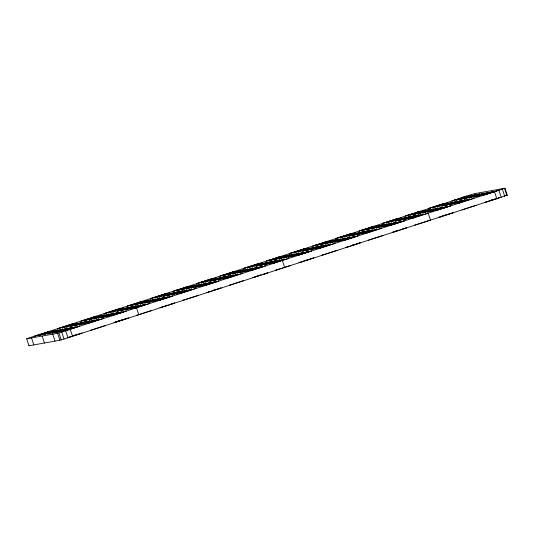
<?xml version="1.0" encoding="UTF-8"?>
<svg xmlns="http://www.w3.org/2000/svg" width="534" height="534" viewBox="0 0 534 534"><rect width="100%" height="100%" fill="white"/><g stroke="black" fill="none" stroke-linecap="round" stroke-linejoin="round"><path stroke-width="0.8" d="M461.463 197.68L474.139 193.735L505.044 188.222L507.3 195.21L64.02 339.03L59.861 340.265L28.956 345.778L26.7 338.79L29.33 337.822L466.916 196.172L451.871 200.951L455.128 199.843M28.956 345.778L29.45 345.558M26.7 338.79L57.605 333.283L61.764 332.041L505.044 188.222M44.182 334.384L58.259 329.919L57.592 330.039M57.298 330.226L43.214 334.698L43.888 334.578M90.546 319.352L104.624 314.886L103.956 315.007M103.663 315.193L89.585 319.666L90.253 319.546M136.911 304.32L150.995 299.854L150.321 299.974M150.034 300.161L135.95 304.634L136.617 304.513M183.275 289.288L197.36 284.822L196.692 284.942M65.789 330.533L79.873 326.067L79.206 326.181M196.399 285.129L182.314 289.602L182.988 289.481M78.912 326.374L64.828 330.846L65.502 330.726M229.647 274.256L243.724 269.79L243.057 269.91M112.16 315.501L126.238 311.035L125.57 311.148M242.763 270.097L228.686 274.569L229.353 274.449M125.276 311.342L111.199 315.814L111.866 315.694M276.011 259.224L290.096 254.758L289.421 254.878M158.525 300.468L172.609 296.003L171.935 296.123M289.134 255.072L275.05 259.537L275.718 259.417M171.648 296.31L157.563 300.782L158.231 300.662M322.376 244.192L336.46 239.726L335.793 239.846M204.889 285.436L218.973 280.971L218.306 281.091M335.499 240.04L321.415 244.505L322.089 244.385M218.012 281.278L203.928 285.75L204.602 285.63M368.747 229.159L382.825 224.694L382.157 224.814M251.26 270.404L265.338 265.939L264.67 266.059M381.863 225.008L367.779 229.473L368.453 229.353M264.377 266.246L250.292 270.718L250.967 270.598M415.112 214.127L429.196 209.662L428.522 209.782M297.625 255.372L311.709 250.907L311.035 251.027M428.228 209.975L414.15 214.441L414.818 214.321M310.741 251.214L296.664 255.686L297.331 255.566M461.476 199.095L475.56 194.63L474.886 194.75M343.989 240.34L358.074 235.874L357.4 235.995M474.599 194.943L460.515 199.409L461.182 199.289M357.113 236.188L343.028 240.654L343.696 240.534M390.354 225.308L404.438 220.842L403.771 220.963M68.045 337.515L69.053 337.174M403.477 221.156L389.393 225.622L390.067 225.502M81.168 333.363L74.713 335.506M436.725 210.276L450.803 205.81L450.135 205.93M114.416 322.489L114.863 322.329M449.842 206.124L435.764 210.59L436.432 210.469M483.09 195.244L497.174 190.778L496.5 190.898M160.781 307.457L161.235 307.297M496.213 191.092L482.129 195.557L482.796 195.437M173.45 303.459L173.904 303.299M220.268 288.267L209.862 291.671M266.633 273.234L264.337 274.029M299.881 262.361L300.882 262.014M312.997 258.202L305.314 260.746M346.246 247.329L347.254 246.982M359.369 243.17L348.201 246.815M392.617 232.297L394.913 231.502M438.981 217.265L439.429 217.104M452.098 213.106L440.25 216.964M485.346 202.232L485.8 202.072M498.015 198.234L498.469 198.074M127.085 318.484L113.936 322.643M253.964 277.233L256.373 276.418M405.279 228.298L401.641 229.513M115.417 322.142L116.799 321.675M161.789 307.11L162.436 306.89M172.896 303.646L171.514 304.106M208.153 292.078L208.801 291.858M439.983 216.917L441.364 216.457M486.354 201.885L487.001 201.665M497.461 198.421L496.079 198.888M69.7 336.954L70.348 336.727M347.901 246.761L349.102 246.354M74.6 335.225L76.829 334.504M115.771 321.875L122.453 319.712M165.106 305.882L167.336 305.161M212.959 290.369L215.182 289.648M255.612 276.539L260.806 274.856M303.466 261.026L307.177 259.824M351.319 245.513L355.023 244.312M393.972 231.683L397.683 230.481M441.825 216.17L445.53 214.968M489.671 200.657L493.383 199.456M73.378 335.739L73.939 335.559M117.273 321.508L119.743 320.707M120.304 320.527L120.864 320.347M122.099 319.946L123.334 319.546M163.077 306.663L163.638 306.476M166.668 305.495L167.235 305.314M209.441 291.631L210.009 291.444M213.039 290.463L213.6 290.282M216.07 289.481L216.724 289.281M258.843 275.617L259.965 275.25M262.434 274.449L263.088 274.249M302.738 261.386L302.264 261.547M305.208 260.585L305.768 260.398M308.806 259.417L309.366 259.237M351.579 245.553L352.14 245.366M352.7 245.186L353.935 244.786M395.474 231.322L396.709 230.922M397.943 230.521L398.504 230.334M444.869 215.302L445.429 215.122M446.664 214.721L447.899 214.321M487.642 201.438L488.203 201.258M489.438 200.857L490.673 200.457M491.24 200.27L493.036 199.689M494.27 199.289L494.918 199.095M67.237 337.782L67.471 337.762M67.564 337.675L69.313 337.214M80.981 333.323L82.129 333.049L81.462 333.169M90.947 330.192L105.325 325.533L104.631 325.653M127.346 318.291L128.494 318.017L127.826 318.137M136.624 315.287L151.689 310.501L151.002 310.621M173.23 303.419L174.711 303.038M198.054 295.469L182.988 300.255L183.683 300.128M207.666 292.352L206.338 292.685L206.858 292.612M243.731 280.564L229.36 285.223L230.047 285.096M253.703 277.426L252.555 277.7L253.223 277.58M254.037 277.32L261.306 275.01M266.773 273.094L265.365 273.535M267.113 273.081L267.594 272.921L267.26 272.981M312.811 258.169L311.736 258.503M313.151 258.156L313.965 257.889L313.291 258.009M345.765 247.482L345.284 247.636L345.959 247.522M346.439 247.362L347.514 247.022M358.848 243.244L355.818 244.185M359.175 243.137L360.33 242.857L359.656 242.977M392.13 232.45L398.044 230.681M405.546 228.105L406.694 227.824L406.027 227.945M414.825 225.094L429.89 220.308L429.196 220.435M438.688 217.458L439.649 217.144M451.43 213.226L453.059 212.799L452.391 212.912M461.883 209.935L476.255 205.276L475.567 205.403M497.948 198.147L499.277 197.814M73.478 335.906L70.001 337.001M168.01 305.254L159.966 307.717L160.487 307.644M168.57 305.074L171.608 304.093M262.541 274.609L263.776 274.209M303.519 261.326L304.08 261.146M399.285 230.281L400.407 229.914M496.173 198.868L484.538 202.493L485.052 202.426M449.388 213.86L448.467 214.141M402.189 229.153L403.016 228.892M303.425 261.34L298.92 262.668L299.587 262.554M171.187 304.053L170.266 304.333M124.816 319.085L123.895 319.365M77.624 334.377L78.451 334.117M310.287 258.957L311.048 258.716M263.916 273.989L264.684 273.748M217.552 289.021L221.23 287.953L220.842 288.026M496.513 198.588L497.201 198.381M450.149 213.62L450.836 213.413M403.784 228.652L405.066 228.258M209.101 291.904L207.819 292.305M171.948 303.813L172.636 303.599M125.583 318.845L126.865 318.451M79.219 333.877L80.5 333.483M451.697 202.266L452.385 202.146L437.319 206.925L438.014 206.805M473.311 198.414L473.998 198.294L458.933 203.074L459.627 202.953M504.083 195.784L507.3 195.21M415.946 212.545L420.545 211.204L405.506 215.983L408.764 214.875M405.326 217.298L406.02 217.178L390.955 221.957L391.649 221.837M426.94 213.446L427.634 213.326L412.568 218.106L413.263 217.985M369.581 227.577L374.18 226.236L359.135 231.015L362.392 229.907M358.961 232.33L359.656 232.21L344.59 236.989L345.278 236.869M380.575 228.479L381.269 228.358L366.204 233.138L366.891 233.018M323.217 242.61L327.816 241.268L312.77 246.047L316.028 244.939M312.597 247.362L313.284 247.242L298.219 252.021L298.913 251.901M334.211 243.511L334.898 243.384L319.833 248.17L320.527 248.05M382.831 235.467L383.525 235.34L368.46 240.126M276.852 257.642L281.445 256.3L266.406 261.079L269.663 259.971M266.226 262.394L266.92 262.274L251.854 267.053L252.549 266.933M287.839 258.543L288.534 258.416L273.468 263.202L274.162 263.082M336.467 250.499L337.154 250.373L322.089 255.159L322.783 255.032M230.481 272.674L235.08 271.332L220.035 276.111L223.299 275.003M219.861 277.426L220.555 277.3L205.49 282.086L206.177 281.965M241.475 273.575L242.169 273.448L227.104 278.234L227.791 278.114M290.096 265.531L290.79 265.405L275.724 270.191L276.418 270.064M184.117 287.706L188.716 286.364L173.67 291.143L176.928 290.035M173.497 292.458L174.184 292.332L159.125 297.118L159.813 296.997M195.11 288.607L195.798 288.48L180.732 293.266L181.427 293.139M137.752 302.738L142.351 301.396L127.306 306.176L130.563 305.068M127.132 307.491L127.82 307.364L112.754 312.15L113.448 312.023M148.739 303.639L149.433 303.512L134.368 308.298L135.062 308.171M91.381 317.77L95.98 316.422L80.941 321.201L84.198 320.1M174.191 303.105L174.525 303.045M80.761 322.523L81.455 322.396L66.39 327.182L67.084 327.055M102.374 318.671L103.069 318.544L88.003 323.33L88.691 323.203M45.016 332.802L49.615 331.454L34.57 336.233L37.827 335.132M504.55 188.442L506.813 195.431M502.414 189.19L504.67 196.178M498.956 190.344L501.212 197.326M494.531 191.793L496.787 198.775M428.241 213.28L430.497 220.268M282.406 260.559L284.662 267.547M136.57 307.838L138.827 314.826M70.281 329.331L72.537 336.32M65.682 330.806L67.938 337.795M61.764 332.041L64.02 339.03M58.94 332.909L61.196 339.898M57.605 333.283L59.861 340.265M52.779 334.144L55.035 341.126M42.153 336.033L44.409 343.022M31.526 337.929L33.789 344.917M40.31 334.998L38.895 335.465L53.941 330.686L40.31 334.998M86.675 319.966L85.26 320.433L100.305 315.654L86.675 319.966M48.954 333.456L47.539 333.924L62.585 329.144L48.954 333.456M53.273 332.689L51.865 333.156L66.904 328.377L53.273 332.689M133.039 304.934L131.624 305.401L146.67 300.622L133.039 304.934M95.319 318.424L93.904 318.891L108.949 314.112L95.319 318.424M57.599 331.914L56.183 332.382L71.229 327.602L57.599 331.914M99.644 317.657L98.229 318.124L113.275 313.345L99.644 317.657M179.404 289.902L177.996 290.369L193.034 285.59L179.404 289.902M61.917 331.147L60.509 331.614L75.548 326.835L61.917 331.147M141.684 303.392L140.275 303.859L155.314 299.08L141.684 303.392M103.963 316.882L102.548 317.35L117.593 312.57L103.963 316.882M146.009 302.624L144.594 303.092L159.639 298.312L146.009 302.624M225.775 274.87L224.36 275.337L239.406 270.558L225.775 274.87M108.289 316.115L106.873 316.582L121.919 311.803L108.289 316.115M188.055 288.36L186.64 288.827L201.685 284.048L188.055 288.36M150.328 301.85L148.919 302.317L163.958 297.538L150.328 301.85M192.373 287.592L190.958 288.06L206.004 283.28L192.373 287.592M272.14 259.838L270.725 260.305L285.77 255.526L272.14 259.838M154.653 301.083L153.238 301.55L168.283 296.771L154.653 301.083M234.419 273.328L233.004 273.795L248.05 269.016L234.419 273.328M196.699 286.818L195.284 287.285L210.329 282.506L196.699 286.818M238.738 272.56L237.33 273.028L252.368 268.248L238.738 272.56M318.504 244.806L317.096 245.273L332.135 240.494L318.504 244.806M201.018 286.05L199.609 286.518L214.648 281.738L201.018 286.05M280.784 258.296L279.369 258.763L294.414 253.984L280.784 258.296M243.063 271.786L241.648 272.26L256.694 267.481L243.063 271.786M285.109 257.528L283.694 257.995L298.74 253.216L285.109 257.528M364.876 229.774L363.46 230.241L378.506 225.461L364.876 229.774M247.389 271.018L245.974 271.486L261.019 266.706L247.389 271.018M327.148 243.264L325.74 243.731L340.779 238.952L327.148 243.264M289.428 256.754L288.02 257.228L303.058 252.448L289.428 256.754M331.474 242.496L330.059 242.963L345.104 238.184L331.474 242.496M411.24 214.741L409.825 215.209L424.87 210.429L411.24 214.741M293.753 255.986L292.338 256.453L307.384 251.674L293.753 255.986M373.52 228.232L372.105 228.699L387.15 223.92L373.52 228.232M335.799 241.722L334.384 242.196L349.43 237.416L335.799 241.722M377.838 227.464L376.43 227.931L391.469 223.152L377.838 227.464M457.605 199.709L456.19 200.177L471.235 195.397L457.605 199.709M340.118 240.954L338.703 241.421L353.748 236.642L340.118 240.954M419.884 213.199L418.469 213.673L433.515 208.894L419.884 213.199M382.164 226.69L380.749 227.164L395.794 222.384L382.164 226.69M424.21 212.432L422.794 212.899L437.84 208.12L424.21 212.432M386.483 225.922L385.074 226.389L400.12 221.61L386.483 225.922M466.249 198.167L464.84 198.641L479.879 193.862L466.249 198.167M428.528 211.658L427.12 212.131L442.159 207.352L428.528 211.658M470.574 197.4L469.159 197.867L484.204 193.088L470.574 197.4M432.854 210.89L431.439 211.357L446.484 206.578L432.854 210.89M474.893 196.632L473.484 197.099L488.53 192.32L474.893 196.632M479.218 195.858L477.803 196.325L492.849 191.546L479.218 195.858M72.117 324.065L57.745 328.724L72.811 323.938L72.117 324.065M118.481 309.032L104.11 313.692L119.175 308.906L118.481 309.032M164.852 294L150.475 298.66L165.54 293.874L164.852 294M211.217 278.968L196.846 283.627L211.911 278.841L211.217 278.968M257.582 263.936L243.21 268.595L258.276 263.809L257.582 263.936M303.953 248.904L289.575 253.563L304.64 248.777L303.953 248.904M350.317 233.872L335.946 238.531L351.012 233.745L350.317 233.872M396.682 218.84L382.311 223.499L397.376 218.713L396.682 218.84M443.053 203.808L428.675 208.467L443.741 203.681L443.053 203.808M47.292 332.375L39.876 334.785L48.634 332.141L47.292 332.375M93.664 317.35L86.241 319.753L94.999 317.109L93.664 317.35M140.028 302.317L132.606 304.72L141.37 302.077L140.028 302.317M186.393 287.285L178.977 289.688L187.734 287.045L186.393 287.285M232.757 272.253L225.341 274.656L234.099 272.013L232.757 272.253M279.128 257.221L271.706 259.624L280.463 256.981L279.128 257.221M325.493 242.189L318.077 244.592L326.835 241.949L325.493 242.189M371.858 227.157L364.442 229.56L373.199 226.917L371.858 227.157M418.229 212.125L410.806 214.528L419.564 211.885L418.229 212.125M464.593 197.093L457.171 199.496L465.935 196.852L464.593 197.093M76.442 323.29L62.064 327.949L77.13 323.17L76.442 323.29M122.807 308.258L108.435 312.917L123.501 308.138L122.807 308.258M169.171 293.226L154.8 297.885L169.865 293.106L169.171 293.226M215.542 278.194L201.164 282.853L216.23 278.074L215.542 278.194M261.907 263.162L247.536 267.821L262.601 263.042L261.907 263.162M308.272 248.13L293.9 252.796L308.966 248.01L308.272 248.13M354.636 233.098L340.265 237.763L355.33 232.978L354.636 233.098M401.007 218.072L386.629 222.731L401.695 217.945L401.007 218.072M447.372 203.04L433.001 207.699L448.066 202.913L447.372 203.04M51.618 331.607L44.195 334.01L52.959 331.367L51.618 331.607M97.982 316.575L90.566 318.978L99.324 316.335L97.982 316.575M144.347 301.543L136.931 303.946L145.689 301.303L144.347 301.543M190.718 286.511L183.296 288.914L192.053 286.271L190.718 286.511M237.083 271.479L229.667 273.889L238.424 271.239L237.083 271.479M283.447 256.447L276.031 258.856L284.789 256.207L283.447 256.447M329.818 241.415L322.396 243.824L331.153 241.181L329.818 241.415M376.183 226.383L368.76 228.792L377.525 226.149L376.183 226.383M422.548 211.351L415.132 213.76L423.889 211.117L422.548 211.351M468.912 196.318L461.496 198.728L470.254 196.085L468.912 196.318M55.936 330.84L48.521 333.243L57.278 330.599L55.936 330.84M102.308 315.808L94.885 318.211L103.643 315.567L102.308 315.808M148.672 300.776L141.256 303.178L150.014 300.535L148.672 300.776M195.037 285.743L187.621 288.146L196.378 285.503L195.037 285.743M241.408 270.711L233.985 273.114L242.743 270.471L241.408 270.711M287.773 255.679L280.35 258.082L289.114 255.439L287.773 255.679M334.137 240.647L326.721 243.05L335.479 240.407L334.137 240.647M380.502 225.615L373.086 228.018L381.843 225.375L380.502 225.615M426.873 210.583L419.45 212.986L428.215 210.343L426.873 210.583M473.237 195.551L465.822 197.954L474.579 195.311L473.237 195.551M85.086 321.748L70.715 326.414L85.774 321.628L85.086 321.748M131.451 306.716L117.079 311.382L132.145 306.596L131.451 306.716M177.815 291.684L163.444 296.35L178.51 291.564L177.815 291.684M224.187 276.659L209.809 281.318L224.874 276.532L224.187 276.659M270.551 261.627L256.18 266.286L271.245 261.5L270.551 261.627M316.916 246.595L302.544 251.254L317.61 246.468L316.916 246.595M363.287 231.562L348.909 236.222L363.974 231.436L363.287 231.562M409.651 216.53L395.28 221.189L410.346 216.403L409.651 216.53M456.016 201.498L441.645 206.157L456.71 201.371L456.016 201.498M60.262 330.065L52.846 332.475L61.604 329.825L60.262 330.065M106.626 315.033L99.211 317.443L107.968 314.793L106.626 315.033M152.998 300.001L145.575 302.411L154.333 299.768L152.998 300.001M199.362 284.969L191.94 287.379L200.704 284.735L199.362 284.969M245.727 269.937L238.311 272.347L247.068 269.703L245.727 269.937M292.091 254.905L284.675 257.315L293.433 254.671L292.091 254.905M338.463 239.873L331.04 242.282L339.798 239.639L338.463 239.873M384.827 224.847L377.411 227.25L386.169 224.607L384.827 224.847M431.192 209.815L423.776 212.218L432.533 209.575L431.192 209.815M477.563 194.783L470.14 197.186L478.898 194.543L477.563 194.783M89.405 320.981L75.034 325.64L90.099 320.861L89.405 320.981M135.776 305.949L121.398 310.608L136.464 305.828L135.776 305.949M182.141 290.917L167.769 295.576L182.835 290.796L182.141 290.917M228.505 275.884L214.134 280.544L229.199 275.764L228.505 275.884M274.877 260.852L260.499 265.511L275.564 260.732L274.877 260.852M321.241 245.82L306.87 250.479L321.935 245.7L321.241 245.82M367.606 230.788L353.234 235.447L368.3 230.668L367.606 230.788M413.977 215.756L399.599 220.415L414.664 215.636L413.977 215.756M460.341 200.724L445.963 205.383L461.029 200.604L460.341 200.724M64.587 329.298L57.165 331.701L65.922 329.057L64.587 329.298M110.952 314.266L103.529 316.669L112.294 314.025L110.952 314.266M157.316 299.234L149.9 301.637L158.658 298.993L157.316 299.234M203.681 284.201L196.265 286.604L205.023 283.961L203.681 284.201M250.052 269.169L242.63 271.572L251.387 268.929L250.052 269.169M296.417 254.137L289.001 256.54L297.758 253.897L296.417 254.137M342.781 239.105L335.365 241.508L344.123 238.865L342.781 239.105M389.152 224.073L381.73 226.476L390.488 223.833L389.152 224.073M435.517 209.041L428.101 211.444L436.859 208.801L435.517 209.041M481.882 194.009L474.466 196.412L483.223 193.769L481.882 194.009M93.73 320.213L79.359 324.872L94.425 320.086L93.73 320.213M140.095 305.181L125.724 309.84L140.789 305.054L140.095 305.181M186.466 290.149L172.088 294.808L187.154 290.022L186.466 290.149M232.831 275.117L218.459 279.776L233.525 274.99L232.831 275.117M279.195 260.085L264.824 264.744L279.889 259.958L279.195 260.085M325.566 245.053L311.188 249.712L326.254 244.926L325.566 245.053M371.931 230.02L357.553 234.68L372.619 229.894L371.931 230.02M418.296 214.988L403.924 219.648L418.99 214.862L418.296 214.988M464.66 199.956L450.289 204.615L465.354 199.829L464.66 199.956M68.906 328.523L61.49 330.933L70.248 328.29L68.906 328.523M115.271 313.491L107.855 315.901L116.612 313.258L115.271 313.491M161.642 298.459L154.219 300.869L162.977 298.226L161.642 298.459M208.006 283.434L200.59 285.837L209.348 283.194L208.006 283.434M254.371 268.402L246.955 270.805L255.713 268.161L254.371 268.402M300.742 253.37L293.32 255.773L302.077 253.129L300.742 253.37M347.107 238.338L339.684 240.741L348.448 238.097L347.107 238.338M393.471 223.305L386.055 225.708L394.813 223.065L393.471 223.305M439.836 208.273L432.42 210.676L441.177 208.033L439.836 208.273M486.207 193.241L478.784 195.644L487.549 193.001L486.207 193.241M98.056 319.439L83.678 324.098L98.743 319.319L98.056 319.439M144.42 304.407L130.049 309.066L145.114 304.287L144.42 304.407M190.785 289.375L176.414 294.034L191.479 289.254L190.785 289.375M237.149 274.342L222.778 279.002L237.844 274.222L237.149 274.342M283.521 259.31L269.143 263.97L284.208 259.19L283.521 259.31M329.885 244.278L315.514 248.937L330.579 244.158L329.885 244.278M376.25 229.246L361.878 233.912L376.944 229.126L376.25 229.246M422.621 214.214L408.243 218.88L423.308 214.094L422.621 214.214M468.986 199.182L454.614 203.848L469.68 199.062L468.986 199.182M73.231 327.756L65.809 330.159L74.566 327.516L73.231 327.756M119.596 312.724L112.18 315.127L120.938 312.483L119.596 312.724M165.961 297.692L158.545 300.095L167.302 297.451L165.961 297.692M212.332 282.66L204.909 285.063L213.667 282.419L212.332 282.66M258.696 267.627L251.274 270.03L260.038 267.387L258.696 267.627M305.061 252.595L297.645 255.005L306.403 252.355L305.061 252.595M351.425 237.563L344.009 239.973L352.767 237.323L351.425 237.563M397.797 222.531L390.374 224.941L399.138 222.291L397.797 222.531M444.161 207.499L436.745 209.909L445.503 207.265L444.161 207.499M490.526 192.467L483.11 194.877L491.867 192.233L490.526 192.467"/></g></svg>
